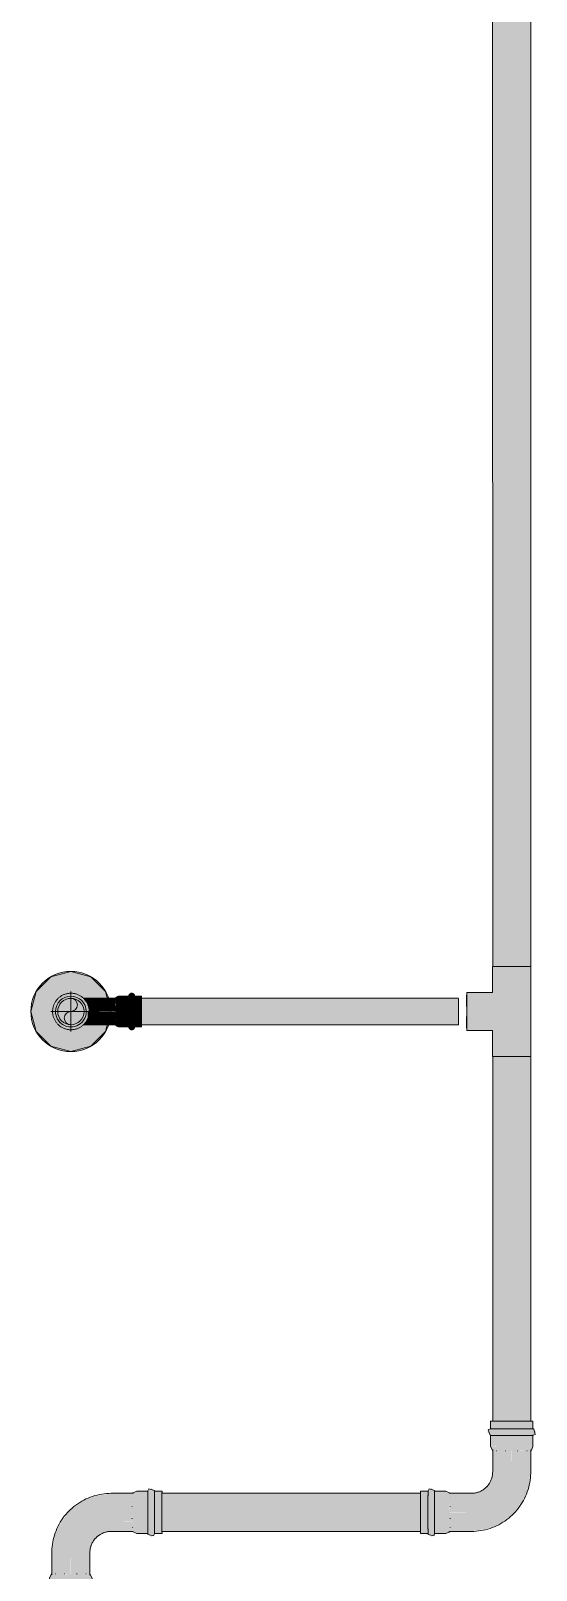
# Model space of a CAD drawing. Header units: inches. Extents: x -3385 to 41, y 7 to 1342.
# Drawn here: x -2078 to -2052.8, y 199.9 to 276.7 of the extents above; entities that cross this region are included whole.
import ezdxf

# ---------------------------------------------------------------- set-up
doc = ezdxf.new("R2010")
doc.units = ezdxf.units.IN
doc.header["$MEASUREMENT"] = 0
for name, color, linetype, lineweight in [('A-ANNO-NOTE', 131, 'Continuous', 9), ('P-PIPE', 3, 'Continuous', 9), ('P-PIPE-CNTR', 3, 'Continuous', 9)]:
    doc.layers.add(name, color=color, linetype=linetype, lineweight=lineweight)

# ---------------------------------------------------------------- blocks, each defined once
blk = doc.blocks.new('Victaulic-VicPress316-Elbow 90-45deg Style P568_P571 - Standard-1233716-LOWER PARKING')
at = {"layer": 'P-PIPE'}
for points in [[(-2076.005, 200.724), (-2076.005, 200.724), (-2075.852, 201.495), (-2075.415, 202.149), (-2074.761, 202.585), (-2073.99, 202.739), (-2073.988, 203.692), (-2074.257, 203.639), (-2074.712, 203.574), (-2075.157, 203.445), (-2075.459, 203.264), (-2076.003, 202.878), (-2076.092, 202.811), (-2076.373, 202.39), (-2076.556, 202.146), (-2076.726, 201.862), (-2076.834, 201.451), (-2076.938, 200.727), (-2076.17, 200.724)], [(-2072.91, 202.739), (-2072.927, 203.078), (-2072.904, 203.224), (-2072.911, 203.283), (-2072.911, 203.416), (-2072.933, 203.516), (-2072.898, 203.662), (-2072.932, 203.693), (-2073.987, 203.681), (-2073.989, 203.35), (-2073.99, 202.739), (-2072.915, 202.739)], [(-2072.712, 201.684), (-2072.717, 203.066), (-2072.715, 203.801), (-2072.882, 203.733), (-2072.928, 203.691), (-2072.897, 203.658), (-2072.933, 203.489), (-2072.909, 203.388), (-2072.927, 203.078), (-2072.934, 203.021), (-2072.921, 202.904), (-2072.915, 202.667), (-2072.921, 202.363), (-2072.905, 202.255), (-2072.933, 201.965), (-2072.905, 201.849), (-2072.907, 201.781), (-2072.882, 201.753), (-2072.834, 201.713)], [(-2072.712, 201.684), (-2072.156, 201.684), (-2072.16, 203.068), (-2072.157, 203.802), (-2072.712, 203.802), (-2072.717, 202.41), (-2072.713, 201.722)], [(-2071.991, 201.519), (-2071.827, 201.684), (-2071.831, 203.066), (-2071.829, 203.805), (-2071.865, 203.855), (-2071.967, 203.942), (-2071.991, 203.966), (-2072.156, 203.802), (-2072.16, 202.41), (-2072.156, 201.684), (-2072.121, 201.628), (-2072.014, 201.542), (-2071.992, 201.52)], [(-2076.005, 200.724), (-2075.051, 200.728), (-2074.909, 201.26), (-2074.515, 201.651), (-2073.987, 201.807), (-2073.99, 202.739), (-2074.761, 202.585), (-2075.417, 202.145), (-2075.852, 201.495), (-2076.005, 200.724)], [(-2071.909, 201.602), (-2071.862, 201.631), (-2071.828, 201.683), (-2071.904, 201.606)], [(-2076.48, 199.639), (-2076.381, 199.655), (-2076.284, 199.667), (-2076.154, 199.654), (-2076.005, 199.644), (-2076.005, 200.724), (-2076.95, 200.728), (-2076.943, 199.665), (-2076.89, 199.643), (-2076.727, 199.663), (-2076.671, 199.649), (-2076.485, 199.639)], [(-2075.086, 199.636), (-2075.083, 199.638), (-2075.051, 199.672), (-2075.052, 200.728), (-2075.394, 200.725), (-2076.005, 200.724), (-2075.993, 199.644), (-2075.666, 199.661), (-2075.52, 199.639), (-2075.413, 199.646), (-2075.328, 199.647), (-2075.228, 199.67), (-2075.086, 199.637)], [(-2076.333, 199.45), (-2074.942, 199.454), (-2075.019, 199.633), (-2075.053, 199.669), (-2075.086, 199.637), (-2075.258, 199.669), (-2075.356, 199.645), (-2075.666, 199.661), (-2075.723, 199.668), (-2075.84, 199.655), (-2076.077, 199.649), (-2076.381, 199.655), (-2076.489, 199.639), (-2076.779, 199.67), (-2076.895, 199.644), (-2076.95, 199.671), (-2076.952, 199.671), (-2076.969, 199.635), (-2076.991, 199.624), (-2077.032, 199.576), (-2077.06, 199.454), (-2076.597, 199.45)], [(-2076.308, 198.893), (-2074.942, 198.897), (-2074.942, 199.454), (-2076.333, 199.45), (-2077.06, 199.453), (-2077.06, 198.897), (-2076.333, 198.893)], [(-2075.788, 198.564), (-2074.942, 198.568), (-2074.889, 198.604), (-2074.802, 198.708), (-2074.778, 198.733), (-2074.942, 198.897), (-2076.334, 198.893), (-2077.064, 198.895), (-2077.116, 198.859), (-2077.202, 198.756), (-2077.225, 198.733), (-2077.06, 198.568), (-2076.005, 198.564)], [(-2074.86, 198.815), (-2074.887, 198.862), (-2074.941, 198.896), (-2074.865, 198.82)]]:
    blk.add_hatch(color=256, dxfattribs=at).paths.add_polyline_path(points, flags=0)
h = blk.add_hatch(color=256, dxfattribs=at)
h.paths.add_polyline_path([(-2071.456, 203.066), (-2071.451, 203.802), (-2071.827, 203.802), (-2071.829, 203.066)], flags=0)
h.paths.add_polyline_path([(-2071.451, 201.684), (-2071.456, 203.066), (-2071.831, 203.066), (-2071.827, 201.684)], flags=0)
h = blk.add_hatch(color=256, dxfattribs=at)
h.paths.add_polyline_path([(-2076.52, 202.203), (-2076.319, 202.471), (-2076.404, 202.362)], flags=0)
h.paths.add_polyline_path([(-2075.121, 203.467), (-2074.592, 203.591), (-2074.723, 203.572), (-2075.003, 203.498)], flags=0)
h.paths.add_polyline_path([(-2075.468, 203.257), (-2075.401, 203.299), (-2075.459, 203.264)], flags=0)
h = blk.add_hatch(color=256, dxfattribs=at)
h.paths.add_polyline_path([(-2072.932, 201.793), (-2072.924, 201.801), (-2072.904, 201.854), (-2072.926, 202.017), (-2072.913, 202.073), (-2072.904, 202.264), (-2073.99, 202.264), (-2073.986, 201.793)], flags=0)
h.paths.add_polyline_path([(-2073.99, 202.739), (-2073.99, 202.739), (-2073.99, 202.662)], flags=0)
h.paths.add_polyline_path([(-2073.99, 202.264), (-2072.904, 202.275), (-2072.921, 202.363), (-2072.933, 202.461), (-2072.92, 202.59), (-2072.91, 202.739), (-2073.99, 202.739), (-2073.99, 202.265)], flags=0)
h = blk.add_hatch(color=256, dxfattribs=at)
h.paths.add_polyline_path([(-2076.005, 198.189), (-2074.942, 198.193), (-2074.942, 198.568), (-2076.005, 198.564)], flags=0)
h.paths.add_polyline_path([(-2076.333, 198.564), (-2077.06, 198.567), (-2077.06, 198.193), (-2076.333, 198.189), (-2076.333, 198.481)], flags=0)
h.paths.add_polyline_path([(-2076.005, 198.189), (-2076.005, 198.564), (-2076.333, 198.564), (-2076.333, 198.189), (-2076.181, 198.189)], flags=0)
for p, q in [((-2072.868, 203.693), (-2073.986, 203.693)), ((-2072.906, 203.721), (-2072.93, 203.693)), ((-2072.712, 203.802), (-2072.906, 203.721)), ((-2072.156, 203.802), (-2072.712, 203.802)), ((-2071.451, 203.802), (-2071.827, 203.802)), ((-2073.986, 201.793), (-2072.883, 201.793)), ((-2072.712, 201.684), (-2072.93, 201.793)), ((-2072.712, 201.684), (-2072.156, 201.684)), ((-2071.827, 201.684), (-2071.451, 201.684)), ((-2076.951, 200.728), (-2076.951, 199.622)), ((-2075.051, 199.606), (-2075.051, 200.728)), ((-2077.06, 199.454), (-2076.981, 199.646)), ((-2077.06, 199.454), (-2077.06, 198.897)), ((-2076.981, 199.646), (-2076.951, 199.672)), ((-2074.942, 199.454), (-2075.051, 199.672)), ((-2074.942, 198.897), (-2074.942, 199.454)), ((-2077.06, 198.568), (-2077.06, 198.193)), ((-2074.942, 198.193), (-2074.942, 198.568))]:
    blk.add_line(p, q, dxfattribs=at)
at = {"layer": 'P-PIPE', "flags": 128}
for points in [[(-2073.986, 203.693), (-2074.105, 203.69), (-2074.223, 203.683), (-2074.341, 203.672), (-2074.459, 203.655), (-2074.575, 203.634), (-2074.691, 203.608), (-2074.806, 203.577), (-2074.919, 203.542), (-2075.031, 203.503), (-2075.141, 203.459), (-2075.249, 203.41), (-2075.355, 203.358), (-2075.459, 203.301), (-2075.561, 203.24), (-2075.66, 203.175), (-2075.757, 203.106), (-2075.851, 203.033), (-2075.941, 202.957), (-2076.029, 202.877), (-2076.093, 202.814)], [(-2072.108, 203.918), (-2072.155, 203.816), (-2072.156, 203.806), (-2072.156, 203.799), (-2072.157, 203.792), (-2072.157, 203.783), (-2072.157, 203.773), (-2072.157, 203.762), (-2072.157, 203.749), (-2072.157, 203.734), (-2072.158, 203.718), (-2072.158, 203.701), (-2072.158, 203.681), (-2072.158, 203.661), (-2072.158, 203.639), (-2072.158, 203.615), (-2072.159, 203.591), (-2072.159, 203.564), (-2072.159, 203.537), (-2072.159, 203.508), (-2072.159, 203.478), (-2072.159, 203.447), (-2072.159, 203.415), (-2072.159, 203.381), (-2072.159, 203.347), (-2072.16, 203.312), (-2072.16, 203.276), (-2072.16, 203.238), (-2072.16, 203.201), (-2072.16, 203.162), (-2072.16, 203.123), (-2072.16, 203.083), (-2072.16, 203.042), (-2072.16, 203.002), (-2072.16, 202.96), (-2072.16, 202.919), (-2072.16, 202.877), (-2072.16, 202.835), (-2072.16, 202.792), (-2072.16, 202.75), (-2072.16, 202.707), (-2072.16, 202.665), (-2072.16, 202.623), (-2072.16, 202.581), (-2072.16, 202.539), (-2072.16, 202.498), (-2072.16, 202.457), (-2072.16, 202.416), (-2072.16, 202.376), (-2072.16, 202.337), (-2072.16, 202.298), (-2072.16, 202.26), (-2072.16, 202.222), (-2072.16, 202.186), (-2072.16, 202.15), (-2072.159, 202.116), (-2072.159, 202.082), (-2072.159, 202.049), (-2072.159, 202.018), (-2072.159, 201.987), (-2072.159, 201.958), (-2072.159, 201.93), (-2072.159, 201.904), (-2072.158, 201.878), (-2072.158, 201.854), (-2072.158, 201.832), (-2072.158, 201.811), (-2072.158, 201.791), (-2072.158, 201.773), (-2072.158, 201.757), (-2072.157, 201.742), (-2072.157, 201.728), (-2072.157, 201.716), (-2072.157, 201.706), (-2072.157, 201.697), (-2072.156, 201.689), (-2072.156, 201.682), (-2072.156, 201.674), (-2072.152, 201.646), (-2071.874, 201.568)], [(-2071.826, 203.758), (-2071.826, 203.77), (-2071.826, 203.78), (-2071.826, 203.789), (-2071.826, 203.797), (-2071.827, 203.804), (-2071.827, 203.812), (-2071.831, 203.84), (-2072.108, 203.918)], [(-2076.093, 202.814), (-2076.175, 202.728), (-2076.253, 202.639), (-2076.328, 202.546), (-2076.399, 202.451), (-2076.466, 202.353), (-2076.529, 202.253), (-2076.588, 202.15), (-2076.643, 202.045), (-2076.693, 201.938), (-2076.739, 201.828), (-2076.781, 201.717), (-2076.819, 201.605), (-2076.851, 201.491), (-2076.88, 201.376), (-2076.903, 201.259), (-2076.922, 201.142), (-2076.936, 201.025), (-2076.946, 200.906), (-2076.951, 200.788), (-2076.951, 200.728)], [(-2075.051, 200.728), (-2075.05, 200.77), (-2075.048, 200.813), (-2075.044, 200.855), (-2075.038, 200.897), (-2075.03, 200.939), (-2075.021, 200.981), (-2075.01, 201.022), (-2074.997, 201.063), (-2074.983, 201.103), (-2074.967, 201.142), (-2074.95, 201.181), (-2074.931, 201.22), (-2074.911, 201.257), (-2074.889, 201.293), (-2074.865, 201.329), (-2074.841, 201.364), (-2074.814, 201.397), (-2074.787, 201.43), (-2074.758, 201.461), (-2074.743, 201.477)], [(-2074.743, 201.477), (-2074.713, 201.507), (-2074.681, 201.535), (-2074.648, 201.562), (-2074.614, 201.588), (-2074.579, 201.612), (-2074.543, 201.635), (-2074.507, 201.657), (-2074.469, 201.677), (-2074.431, 201.696), (-2074.392, 201.713), (-2074.352, 201.728), (-2074.312, 201.742), (-2074.271, 201.754), (-2074.229, 201.765), (-2074.188, 201.774), (-2074.146, 201.781), (-2074.104, 201.786), (-2074.061, 201.79), (-2074.019, 201.792), (-2073.986, 201.793)], [(-2071.874, 201.568), (-2071.827, 201.67), (-2071.827, 201.68), (-2071.826, 201.687), (-2071.826, 201.694), (-2071.826, 201.703), (-2071.826, 201.713), (-2071.826, 201.724)], [(-2077.026, 198.898), (-2077.036, 198.898), (-2077.046, 198.898), (-2077.054, 198.898), (-2077.061, 198.898), (-2077.068, 198.897), (-2077.086, 198.895), (-2077.177, 198.849)], [(-2077.177, 198.849), (-2077.079, 198.569), (-2077.066, 198.568), (-2077.059, 198.568), (-2077.052, 198.568), (-2077.043, 198.568), (-2077.034, 198.567), (-2077.023, 198.567), (-2077.01, 198.567), (-2076.996, 198.567), (-2076.98, 198.567), (-2076.963, 198.567), (-2076.944, 198.566), (-2076.924, 198.566), (-2076.902, 198.566), (-2076.879, 198.566), (-2076.854, 198.566), (-2076.828, 198.566), (-2076.801, 198.565), (-2076.773, 198.565), (-2076.743, 198.565), (-2076.712, 198.565), (-2076.68, 198.565), (-2076.647, 198.565), (-2076.613, 198.565), (-2076.578, 198.565), (-2076.542, 198.565), (-2076.505, 198.564), (-2076.467, 198.564), (-2076.428, 198.564), (-2076.389, 198.564), (-2076.35, 198.564), (-2076.309, 198.564), (-2076.269, 198.564), (-2076.227, 198.564), (-2076.186, 198.564), (-2076.144, 198.564), (-2076.102, 198.564), (-2076.059, 198.564), (-2076.017, 198.564), (-2075.975, 198.564), (-2075.932, 198.564), (-2075.89, 198.564), (-2075.848, 198.564), (-2075.806, 198.564), (-2075.765, 198.564), (-2075.724, 198.564), (-2075.683, 198.564), (-2075.643, 198.564), (-2075.603, 198.564), (-2075.564, 198.564), (-2075.526, 198.564), (-2075.488, 198.565), (-2075.452, 198.565), (-2075.416, 198.565), (-2075.381, 198.565), (-2075.347, 198.565), (-2075.314, 198.565), (-2075.283, 198.565), (-2075.252, 198.565), (-2075.223, 198.565), (-2075.194, 198.566), (-2075.168, 198.566), (-2075.142, 198.566), (-2075.118, 198.566), (-2075.095, 198.566), (-2075.074, 198.566), (-2075.054, 198.566), (-2075.035, 198.567), (-2075.018, 198.567), (-2075.003, 198.567), (-2074.989, 198.567), (-2074.977, 198.567), (-2074.966, 198.567), (-2074.957, 198.568), (-2074.949, 198.568), (-2074.942, 198.568), (-2074.934, 198.568), (-2074.916, 198.57), (-2074.825, 198.617)], [(-2074.825, 198.617), (-2074.924, 198.896), (-2074.936, 198.897), (-2074.944, 198.898), (-2074.951, 198.898), (-2074.959, 198.898), (-2074.969, 198.898), (-2074.98, 198.899)]]:
    blk.add_lwpolyline(points, dxfattribs=at)
at = {"layer": 'P-PIPE'}
for centre, major_axis, ratio, start_param, end_param in [((-2072.156, 202.743), (0, 1.059), 0.004125, 0.004167, 3.141593), ((-2071.827, 202.743), (0, 1.059), 0.004125, 0.004167, 3.141593), ((-2071.451, 202.743), (0, 1.059), 0.004125, 0.004167, 3.141593), ((-2071.451, 202.743), (0, 1.059), 0.004125, 5.942426, 6.0412), ((-2072.93, 202.743), (0, 0.95), 0.004125, 1.24007, 1.260804), ((-2072.93, 202.743), (0, 0.95), 0.004125, 0.632485, 0.659335), ((-2072.93, 202.743), (0, 0.95), 0.004125, 1.889122, 1.909856), ((-2072.93, 202.743), (0, 0.95), 0.004125, 2.490591, 2.517441), ((-2071.451, 202.743), (0, 1.059), 0.004125, 3.145759, 3.480094), ((-2076.001, 199.672), (0.95, 0), 0.004167, 3.765787, 3.792636), ((-2076.001, 199.672), (0.95, 0), 0.004167, 4.373372, 4.394105), ((-2076.001, 199.672), (0.95, 0), 0.004167, 5.022424, 5.043157), ((-2076.001, 199.672), (0.95, 0), 0.004167, 5.623893, 5.650742), ((-2076.001, 198.897), (1.059, 0), 0.004167, 3.141593, 6.279061), ((-2076.001, 198.568), (1.059, 0), 0.004167, 3.141593, 6.279061), ((-2076.001, 198.193), (1.059, 0), 0.004167, 3.141593, 6.279061)]:
    blk.add_ellipse(centre, major_axis=major_axis, ratio=ratio, start_param=start_param, end_param=end_param, dxfattribs=at)
blk = doc.blocks.new('Victaulic-VicPress316-Elbow 90-45deg Style P568_P571 - Standard-V26-LOWER PARKING')
at = {"layer": 'P-PIPE'}
for points in [[(-2054.004, 206.584), (-2052.94, 206.588), (-2052.888, 206.624), (-2052.801, 206.728), (-2052.776, 206.753), (-2052.94, 206.917), (-2054.331, 206.913), (-2055.062, 206.915), (-2055.114, 206.879), (-2055.2, 206.775), (-2055.223, 206.753), (-2055.058, 206.588), (-2054.331, 206.584)], [(-2053.83, 206.913), (-2052.94, 206.917), (-2052.94, 207.293), (-2054.331, 207.289), (-2055.058, 207.293), (-2055.058, 206.917), (-2054.004, 206.913)], [(-2052.858, 206.835), (-2052.885, 206.882), (-2052.939, 206.916), (-2052.863, 206.84)], [(-2054.285, 205.81), (-2054.168, 205.823), (-2053.931, 205.829), (-2053.628, 205.823), (-2053.519, 205.84), (-2053.227, 205.812), (-2053.108, 205.839), (-2053.039, 205.838), (-2053.033, 205.849), (-2053.009, 205.862), (-2052.969, 205.91), (-2052.94, 206.032), (-2054.331, 206.028), (-2055.058, 206.031), (-2055, 205.892), (-2054.941, 205.824), (-2054.916, 205.847), (-2054.75, 205.811), (-2054.65, 205.835), (-2054.342, 205.817), (-2054.297, 205.81)], [(-2054.003, 204.754), (-2054.003, 204.754), (-2054.015, 205.833), (-2054.342, 205.817), (-2054.487, 205.84), (-2054.595, 205.834), (-2054.678, 205.833), (-2054.777, 205.812), (-2054.919, 205.847), (-2054.949, 205.813), (-2054.936, 204.757), (-2054.08, 204.754)], [(-2054.003, 204.754), (-2053.049, 204.758), (-2053.061, 205.821), (-2053.114, 205.84), (-2053.28, 205.818), (-2053.335, 205.831), (-2053.628, 205.823), (-2053.725, 205.811), (-2053.855, 205.824), (-2054.003, 205.834), (-2054.003, 205.341)], [(-2056.015, 201.793), (-2055.768, 201.842), (-2055.291, 201.91), (-2054.848, 202.038), (-2054.544, 202.22), (-2054, 202.607), (-2053.898, 202.691), (-2053.625, 203.099), (-2053.449, 203.334), (-2053.268, 203.652), (-2053.168, 204.033), (-2053.065, 204.682), (-2053.049, 204.758), (-2053.392, 204.755), (-2054.003, 204.754), (-2054.157, 203.983), (-2054.594, 203.329), (-2055.247, 202.892), (-2056.019, 202.739), (-2056.015, 201.807)], [(-2056.019, 202.739), (-2055.247, 202.892), (-2054.591, 203.333), (-2054.157, 203.983), (-2054.003, 204.754), (-2054.951, 204.753), (-2055.092, 204.225), (-2055.49, 203.833), (-2056.015, 203.678), (-2056.018, 202.904)], [(-2058.175, 201.684), (-2058.174, 201.684), (-2058.178, 203.066), (-2058.175, 203.802), (-2058.549, 203.802), (-2058.553, 202.411), (-2058.549, 201.684)], [(-2058.009, 201.519), (-2057.845, 201.684), (-2057.849, 203.066), (-2057.846, 203.804), (-2057.883, 203.855), (-2057.985, 203.942), (-2058.009, 203.966), (-2058.174, 203.802), (-2058.178, 202.411), (-2058.174, 201.684), (-2058.139, 201.628), (-2058.032, 201.542), (-2058.01, 201.52)], [(-2057.291, 201.684), (-2057.288, 201.684), (-2057.293, 203.066), (-2057.29, 203.802), (-2057.845, 203.802), (-2057.849, 202.41), (-2057.845, 201.684)], [(-2057.288, 201.684), (-2057.152, 201.741), (-2057.081, 201.801), (-2057.106, 201.826), (-2057.073, 201.994), (-2057.097, 202.092), (-2057.081, 202.4), (-2057.074, 202.457), (-2057.087, 202.574), (-2057.093, 202.811), (-2057.087, 203.115), (-2057.103, 203.224), (-2057.073, 203.516), (-2057.098, 203.634), (-2057.072, 203.692), (-2057.072, 203.693), (-2057.108, 203.709), (-2057.118, 203.733), (-2057.167, 203.773), (-2057.288, 203.802), (-2057.293, 202.411), (-2057.289, 201.708)], [(-2057.07, 201.793), (-2056.015, 201.807), (-2056.019, 202.739), (-2057.098, 202.727), (-2057.081, 202.4), (-2057.104, 202.255), (-2057.096, 202.196), (-2057.096, 202.064), (-2057.073, 201.963), (-2057.105, 201.823), (-2057.071, 201.793)], [(-2057.927, 201.602), (-2057.88, 201.631), (-2057.846, 201.683), (-2057.922, 201.606)]]:
    blk.add_hatch(color=256, dxfattribs=at).paths.add_polyline_path(points, flags=0)
h = blk.add_hatch(color=256, dxfattribs=at)
h.paths.add_polyline_path([(-2053.145, 206.029), (-2052.94, 206.032), (-2052.94, 206.588), (-2053.145, 206.586), (-2053.145, 206.031)], flags=0)
h.paths.add_polyline_path([(-2054.323, 206.028), (-2053.145, 206.029), (-2053.145, 206.586), (-2055.058, 206.586), (-2055.058, 206.032), (-2054.331, 206.028)], flags=0)
h = blk.add_hatch(color=256, dxfattribs=at)
h.paths.add_polyline_path([(-2057.098, 202.739), (-2056.019, 202.739), (-2056.016, 203.693), (-2057.079, 203.681), (-2057.099, 203.629), (-2057.08, 203.463), (-2057.094, 203.407), (-2057.087, 203.115), (-2057.075, 203.017), (-2057.088, 202.887), (-2057.098, 202.751)], flags=0)
h.paths.add_polyline_path([(-2056.018, 203.064), (-2056.018, 203.064), (-2056.396, 203.113)], flags=0)
h = blk.add_hatch(color=256, dxfattribs=at)
h.paths.add_polyline_path([(-2053.275, 203.623), (-2053.151, 204.144), (-2053.168, 204.033), (-2053.244, 203.742)], flags=0)
h.paths.add_polyline_path([(-2053.748, 202.915), (-2053.449, 203.333), (-2053.483, 203.28), (-2053.686, 203.008)], flags=0)
for p, q in [((-2055.058, 207.293), (-2055.058, 206.917)), ((-2052.94, 206.917), (-2052.94, 207.293)), ((-2055.058, 206.588), (-2055.058, 206.032)), ((-2055.058, 206.032), (-2054.949, 205.814)), ((-2052.94, 206.032), (-2053.019, 205.84)), ((-2052.94, 206.032), (-2052.94, 206.588)), ((-2054.949, 205.876), (-2054.949, 204.758)), ((-2053.049, 204.758), (-2053.049, 205.86)), ((-2053.019, 205.84), (-2053.049, 205.814)), ((-2058.174, 203.802), (-2058.549, 203.802)), ((-2057.288, 203.802), (-2057.845, 203.802)), ((-2057.288, 203.802), (-2057.07, 203.693)), ((-2056.015, 203.693), (-2057.119, 203.693)), ((-2058.549, 201.684), (-2058.174, 201.684)), ((-2057.845, 201.684), (-2057.288, 201.684)), ((-2057.288, 201.684), (-2057.095, 201.765)), ((-2057.135, 201.793), (-2056.015, 201.793)), ((-2057.095, 201.765), (-2057.07, 201.793))]:
    blk.add_line(p, q, dxfattribs=at)
at = {"layer": 'P-PIPE', "flags": 128}
for points in [[(-2055.175, 206.869), (-2055.073, 206.917), (-2055.063, 206.917), (-2055.056, 206.918), (-2055.048, 206.918), (-2055.04, 206.918), (-2055.03, 206.918), (-2055.018, 206.919)], [(-2055.175, 206.869), (-2055.077, 206.589), (-2055.064, 206.588), (-2055.057, 206.588), (-2055.05, 206.588), (-2055.042, 206.587), (-2055.032, 206.587), (-2055.021, 206.587), (-2055.008, 206.587), (-2054.994, 206.587), (-2054.978, 206.587), (-2054.961, 206.586), (-2054.942, 206.586), (-2054.922, 206.586), (-2054.9, 206.586), (-2054.877, 206.586), (-2054.852, 206.586), (-2054.826, 206.586), (-2054.799, 206.585), (-2054.771, 206.585), (-2054.741, 206.585), (-2054.71, 206.585), (-2054.678, 206.585), (-2054.645, 206.585), (-2054.611, 206.585), (-2054.576, 206.585), (-2054.54, 206.585), (-2054.503, 206.584), (-2054.465, 206.584), (-2054.427, 206.584), (-2054.388, 206.584), (-2054.348, 206.584), (-2054.307, 206.584), (-2054.267, 206.584), (-2054.225, 206.584), (-2054.184, 206.584), (-2054.142, 206.584), (-2054.1, 206.584), (-2054.058, 206.584), (-2054.015, 206.584), (-2053.973, 206.584), (-2053.931, 206.584), (-2053.888, 206.584), (-2053.846, 206.584), (-2053.804, 206.584), (-2053.763, 206.584), (-2053.722, 206.584), (-2053.681, 206.584), (-2053.641, 206.584), (-2053.601, 206.584), (-2053.562, 206.584), (-2053.524, 206.584), (-2053.487, 206.584), (-2053.45, 206.585), (-2053.414, 206.585), (-2053.379, 206.585), (-2053.345, 206.585), (-2053.313, 206.585), (-2053.281, 206.585), (-2053.25, 206.585), (-2053.221, 206.585), (-2053.193, 206.585), (-2053.166, 206.586), (-2053.14, 206.586), (-2053.116, 206.586), (-2053.093, 206.586), (-2053.072, 206.586), (-2053.052, 206.586), (-2053.033, 206.587), (-2053.017, 206.587), (-2053.001, 206.587), (-2052.987, 206.587), (-2052.975, 206.587), (-2052.964, 206.587), (-2052.955, 206.588), (-2052.947, 206.588), (-2052.94, 206.588), (-2052.932, 206.588), (-2052.914, 206.59), (-2052.824, 206.637)], [(-2052.985, 206.919), (-2052.973, 206.918), (-2052.962, 206.918), (-2052.953, 206.918), (-2052.945, 206.918), (-2052.938, 206.918), (-2052.93, 206.917), (-2052.902, 206.913), (-2052.824, 206.637)], [(-2054.949, 204.758), (-2054.95, 204.715), (-2054.953, 204.673), (-2054.957, 204.631), (-2054.963, 204.588), (-2054.971, 204.546), (-2054.98, 204.505), (-2054.991, 204.464), (-2055.003, 204.423), (-2055.018, 204.383), (-2055.034, 204.343), (-2055.051, 204.304), (-2055.07, 204.266), (-2055.09, 204.229), (-2055.112, 204.192), (-2055.135, 204.157), (-2055.16, 204.122), (-2055.186, 204.088), (-2055.214, 204.056), (-2055.243, 204.024), (-2055.258, 204.009)], [(-2053.907, 202.672), (-2053.826, 202.758), (-2053.747, 202.847), (-2053.673, 202.939), (-2053.602, 203.034), (-2053.535, 203.132), (-2053.472, 203.233), (-2053.413, 203.336), (-2053.358, 203.441), (-2053.308, 203.548), (-2053.261, 203.657), (-2053.219, 203.768), (-2053.182, 203.881), (-2053.149, 203.995), (-2053.121, 204.11), (-2053.097, 204.226), (-2053.079, 204.343), (-2053.064, 204.461), (-2053.055, 204.579), (-2053.05, 204.698), (-2053.049, 204.758)], [(-2058.126, 203.918), (-2058.173, 203.816), (-2058.174, 203.806), (-2058.174, 203.799), (-2058.175, 203.792), (-2058.175, 203.783), (-2058.175, 203.773), (-2058.175, 203.762), (-2058.175, 203.749), (-2058.175, 203.734), (-2058.176, 203.718), (-2058.176, 203.701), (-2058.176, 203.681), (-2058.176, 203.661), (-2058.176, 203.639), (-2058.176, 203.615), (-2058.176, 203.591), (-2058.177, 203.564), (-2058.177, 203.537), (-2058.177, 203.508), (-2058.177, 203.478), (-2058.177, 203.447), (-2058.177, 203.415), (-2058.177, 203.381), (-2058.177, 203.347), (-2058.178, 203.312), (-2058.178, 203.276), (-2058.178, 203.238), (-2058.178, 203.201), (-2058.178, 203.162), (-2058.178, 203.123), (-2058.178, 203.083), (-2058.178, 203.042), (-2058.178, 203.002), (-2058.178, 202.96), (-2058.178, 202.919), (-2058.178, 202.877), (-2058.178, 202.835), (-2058.178, 202.792), (-2058.178, 202.75), (-2058.178, 202.707), (-2058.178, 202.665), (-2058.178, 202.623), (-2058.178, 202.581), (-2058.178, 202.539), (-2058.178, 202.498), (-2058.178, 202.457), (-2058.178, 202.416), (-2058.178, 202.376), (-2058.178, 202.337), (-2058.178, 202.298), (-2058.178, 202.26), (-2058.178, 202.222), (-2058.178, 202.186), (-2058.177, 202.15), (-2058.177, 202.116), (-2058.177, 202.082), (-2058.177, 202.049), (-2058.177, 202.018), (-2058.177, 201.987), (-2058.177, 201.958), (-2058.177, 201.93), (-2058.177, 201.904), (-2058.176, 201.878), (-2058.176, 201.854), (-2058.176, 201.832), (-2058.176, 201.811), (-2058.176, 201.791), (-2058.176, 201.773), (-2058.175, 201.757), (-2058.175, 201.742), (-2058.175, 201.728), (-2058.175, 201.716), (-2058.175, 201.706), (-2058.175, 201.697), (-2058.174, 201.689), (-2058.174, 201.682), (-2058.174, 201.674), (-2058.17, 201.646), (-2057.892, 201.568)], [(-2057.844, 203.758), (-2057.844, 203.77), (-2057.844, 203.78), (-2057.844, 203.789), (-2057.844, 203.797), (-2057.845, 203.804), (-2057.845, 203.812), (-2057.849, 203.84), (-2058.126, 203.918)], [(-2055.258, 204.009), (-2055.288, 203.979), (-2055.32, 203.951), (-2055.353, 203.923), (-2055.387, 203.898), (-2055.422, 203.873), (-2055.457, 203.85), (-2055.494, 203.829), (-2055.532, 203.809), (-2055.57, 203.79), (-2055.609, 203.773), (-2055.649, 203.758), (-2055.689, 203.744), (-2055.73, 203.732), (-2055.771, 203.721), (-2055.813, 203.712), (-2055.855, 203.705), (-2055.897, 203.699), (-2055.94, 203.695), (-2055.982, 203.693), (-2056.015, 203.693)], [(-2056.015, 201.793), (-2055.896, 201.795), (-2055.778, 201.802), (-2055.66, 201.814), (-2055.542, 201.831), (-2055.426, 201.852), (-2055.31, 201.878), (-2055.195, 201.908), (-2055.082, 201.943), (-2054.97, 201.983), (-2054.86, 202.027), (-2054.752, 202.075), (-2054.645, 202.128), (-2054.541, 202.185), (-2054.44, 202.246), (-2054.34, 202.311), (-2054.244, 202.38), (-2054.15, 202.452), (-2054.059, 202.529), (-2053.972, 202.609), (-2053.907, 202.672)], [(-2057.892, 201.568), (-2057.845, 201.67), (-2057.845, 201.68), (-2057.844, 201.687), (-2057.844, 201.694), (-2057.844, 201.703), (-2057.844, 201.713), (-2057.844, 201.724)]]:
    blk.add_lwpolyline(points, dxfattribs=at)
at = {"layer": 'P-PIPE'}
for centre, major_axis, ratio, start_param, end_param in [((-2053.999, 207.293), (1.059, 0), 0.004167, 3.141593, 6.279061), ((-2053.999, 206.917), (1.059, 0), 0.004167, 3.141593, 6.279061), ((-2053.999, 207.293), (1.059, 0), 0.004167, 2.80309, 2.89978), ((-2053.999, 207.293), (1.059, 0), 0.004167, 0, 0.340737), ((-2053.999, 206.588), (1.059, 0), 0.004167, 3.141593, 6.279061), ((-2053.999, 205.814), (0.95, 0), 0.004167, 3.765787, 3.792636), ((-2053.999, 205.814), (0.95, 0), 0.004167, 4.373372, 4.394105), ((-2053.999, 205.814), (0.95, 0), 0.004167, 5.022424, 5.043157), ((-2053.999, 205.814), (0.95, 0), 0.004167, 5.623893, 5.650742), ((-2058.549, 202.743), (0, 1.059), 0.004125, 0.004167, 3.141593), ((-2058.174, 202.743), (0, 1.059), 0.004125, 0.004167, 3.141593), ((-2057.845, 202.743), (0, 1.059), 0.004125, 0.004167, 3.141593), ((-2057.07, 202.743), (0, 0.95), 0.004125, 1.24007, 1.260804), ((-2057.07, 202.743), (0, 0.95), 0.004125, 0.632485, 0.659335), ((-2057.07, 202.743), (0, 0.95), 0.004125, 1.889122, 1.909856), ((-2057.07, 202.743), (0, 0.95), 0.004125, 2.490591, 2.517441)]:
    blk.add_ellipse(centre, major_axis=major_axis, ratio=ratio, start_param=start_param, end_param=end_param, dxfattribs=at)
blk = doc.blocks.new('Victaulic-VicPress316-Elbow 90-45deg Style P568_P571 - Standard-1233877-LOWER PARKING')
at = {"layer": 'P-PIPE'}
for points in [[(-2076.912, 227.743), (-2076.766, 227.743), (-2076.542, 228.285), (-2076, 228.51), (-2075.458, 228.285), (-2075.233, 227.743), (-2075.088, 227.743), (-2075.103, 227.91), (-2075.161, 228.092), (-2075.33, 228.362), (-2075.535, 228.523), (-2075.667, 228.592), (-2075.841, 228.637), (-2076.022, 228.655), (-2076.179, 228.603), (-2076.333, 228.592), (-2076.542, 228.473), (-2076.67, 228.362), (-2076.851, 228.072), (-2076.897, 227.91)], [(-2076.766, 227.743), (-2076.657, 227.744), (-2076.635, 227.913), (-2076.569, 228.072), (-2076.46, 228.211), (-2076.329, 228.312), (-2076.17, 228.378), (-2075.998, 228.4), (-2075.83, 228.378), (-2075.671, 228.312), (-2075.535, 228.207), (-2075.431, 228.072), (-2075.365, 227.913), (-2075.342, 227.743), (-2075.233, 227.743), (-2075.458, 228.285), (-2076, 228.51), (-2076.542, 228.285), (-2076.725, 227.844)], [(-2074.619, 227.743), (-2074.607, 227.743), (-2074.607, 228.401), (-2075.364, 228.391), (-2075.301, 228.319), (-2075.149, 228.072), (-2075.101, 227.889), (-2075.088, 227.743), (-2074.737, 227.743)], [(-2074.607, 227.743), (-2073.776, 227.756), (-2073.75, 227.918), (-2073.76, 228.099), (-2073.755, 228.173), (-2073.777, 228.213), (-2073.747, 228.317), (-2073.761, 228.389), (-2073.78, 228.401), (-2074.607, 228.389), (-2074.607, 227.829)], [(-2073.779, 227.743), (-2073.561, 227.743), (-2073.561, 228.51), (-2073.64, 228.496), (-2073.776, 228.4), (-2073.747, 228.361), (-2073.759, 228.267), (-2073.775, 228.204), (-2073.756, 228.166), (-2073.755, 227.968), (-2073.759, 227.858), (-2073.778, 227.746)], [(-2073.561, 227.743), (-2073.109, 227.743), (-2073.109, 228.51), (-2073.561, 228.496), (-2073.561, 227.866)], [(-2073.109, 227.743), (-2072.818, 227.743), (-2072.818, 228.51), (-2072.872, 228.608), (-2072.964, 228.655), (-2073.063, 228.592), (-2073.109, 228.51), (-2073.109, 227.879)], [(-2072.818, 227.743), (-2072.48, 227.743), (-2072.48, 228.51), (-2072.818, 228.496), (-2072.818, 227.878)], [(-2075.978, 226.832), (-2075.821, 226.884), (-2075.667, 226.894), (-2075.458, 227.014), (-2075.33, 227.125), (-2075.149, 227.415), (-2075.161, 227.743), (-2075.234, 227.743), (-2075.458, 227.201), (-2076, 226.977), (-2076.542, 227.201), (-2076.766, 227.743), (-2076.839, 227.743), (-2076.851, 227.415), (-2076.67, 227.125), (-2076.465, 226.964), (-2076.333, 226.894), (-2076.159, 226.85)], [(-2076, 226.977), (-2075.458, 227.201), (-2075.233, 227.743), (-2075.343, 227.743), (-2075.365, 227.573), (-2075.431, 227.414), (-2075.535, 227.278), (-2075.671, 227.173), (-2075.83, 227.108), (-2076, 227.085), (-2076.17, 227.108), (-2076.329, 227.173), (-2076.465, 227.278), (-2076.569, 227.414), (-2076.635, 227.573), (-2076.657, 227.743), (-2076.766, 227.743), (-2076.542, 227.201), (-2076.159, 227.043)], [(-2075.034, 227.086), (-2074.607, 227.096), (-2074.619, 227.743), (-2075.161, 227.743), (-2075.162, 227.392), (-2075.331, 227.124), (-2075.375, 227.086), (-2075.078, 227.086)], [(-2074.607, 227.086), (-2073.76, 227.098), (-2073.744, 227.11), (-2073.762, 227.23), (-2073.775, 227.283), (-2073.755, 227.313), (-2073.756, 227.509), (-2073.751, 227.585), (-2073.779, 227.743), (-2074.607, 227.743), (-2074.607, 227.096)], [(-2073.561, 226.977), (-2073.561, 227.743), (-2073.776, 227.73), (-2073.75, 227.569), (-2073.76, 227.388), (-2073.755, 227.313), (-2073.777, 227.274), (-2073.747, 227.151), (-2073.755, 227.101), (-2073.778, 227.085), (-2073.7, 227.024), (-2073.623, 226.989)], [(-2073.561, 226.977), (-2073.109, 226.99), (-2073.109, 227.743), (-2073.561, 227.743), (-2073.561, 226.989)], [(-2072.964, 226.832), (-2072.863, 226.894), (-2072.818, 226.977), (-2072.818, 227.743), (-2073.109, 227.743), (-2073.109, 226.977), (-2073.058, 226.884), (-2072.999, 226.85)], [(-2072.818, 226.977), (-2072.48, 226.977), (-2072.48, 227.743), (-2072.818, 227.743), (-2072.818, 227.016)]]:
    blk.add_hatch(color=256, dxfattribs=at).paths.add_polyline_path(points, flags=0)
for p, q in [((-2075.996, 228.401), (-2075.99, 228.401)), ((-2073.716, 228.401), (-2074.607, 228.401)), ((-2073.109, 228.51), (-2073.561, 228.51)), ((-2072.48, 228.51), (-2072.818, 228.51)), ((-2074.607, 227.086), (-2073.713, 227.086)), ((-2073.561, 226.977), (-2073.109, 226.977)), ((-2072.818, 226.977), (-2072.48, 226.977))]:
    blk.add_line(p, q, dxfattribs=at)
at = {"layer": 'P-PIPE', "flags": 128}
for points in [[(-2075.088, 227.743), (-2075.089, 227.78), (-2075.091, 227.816), (-2075.095, 227.853), (-2075.1, 227.889), (-2075.106, 227.925), (-2075.114, 227.96), (-2075.124, 227.995), (-2075.134, 228.03), (-2075.146, 228.065), (-2075.16, 228.099), (-2075.175, 228.132), (-2075.191, 228.165), (-2075.209, 228.197), (-2075.227, 228.228), (-2075.247, 228.258), (-2075.268, 228.288), (-2075.291, 228.317), (-2075.314, 228.345), (-2075.339, 228.372), (-2075.365, 228.398), (-2075.391, 228.422), (-2075.419, 228.446), (-2075.447, 228.469), (-2075.477, 228.49), (-2075.507, 228.511), (-2075.538, 228.53), (-2075.57, 228.548), (-2075.603, 228.564), (-2075.636, 228.58), (-2075.67, 228.593), (-2075.704, 228.606), (-2075.739, 228.617), (-2075.774, 228.627), (-2075.809, 228.635), (-2075.845, 228.642), (-2075.881, 228.648), (-2075.917, 228.652), (-2075.954, 228.654), (-2075.99, 228.655), (-2076.027, 228.655), (-2076.063, 228.653), (-2076.099, 228.65), (-2076.136, 228.645), (-2076.172, 228.639), (-2076.207, 228.632), (-2076.243, 228.623), (-2076.278, 228.612), (-2076.312, 228.6), (-2076.346, 228.587), (-2076.38, 228.573), (-2076.412, 228.557), (-2076.445, 228.54), (-2076.476, 228.521), (-2076.507, 228.502), (-2076.537, 228.481), (-2076.566, 228.459), (-2076.594, 228.435), (-2076.621, 228.411), (-2076.647, 228.386), (-2076.672, 228.359), (-2076.697, 228.332), (-2076.72, 228.304), (-2076.741, 228.274), (-2076.762, 228.244), (-2076.781, 228.214), (-2076.8, 228.182), (-2076.817, 228.15), (-2076.832, 228.117), (-2076.846, 228.083), (-2076.859, 228.049), (-2076.871, 228.014), (-2076.881, 227.979), (-2076.89, 227.944), (-2076.897, 227.908), (-2076.903, 227.872), (-2076.907, 227.836), (-2076.91, 227.8), (-2076.912, 227.763), (-2076.912, 227.743)], [(-2075.375, 228.401), (-2075.36, 228.401), (-2075.312, 228.401), (-2075.264, 228.401), (-2075.214, 228.401), (-2075.163, 228.401), (-2075.112, 228.401), (-2075.059, 228.401), (-2075.006, 228.401), (-2074.953, 228.401), (-2074.898, 228.401), (-2074.844, 228.401), (-2074.789, 228.401), (-2074.733, 228.401), (-2074.678, 228.401), (-2074.622, 228.401), (-2074.607, 228.401)], [(-2073.779, 228.401), (-2073.772, 228.409), (-2073.765, 228.418), (-2073.758, 228.426), (-2073.75, 228.434), (-2073.742, 228.441), (-2073.734, 228.448), (-2073.725, 228.455), (-2073.716, 228.461), (-2073.707, 228.467), (-2073.698, 228.473), (-2073.689, 228.478), (-2073.679, 228.483), (-2073.669, 228.488), (-2073.659, 228.492), (-2073.649, 228.495), (-2073.638, 228.499), (-2073.628, 228.502), (-2073.617, 228.504), (-2073.606, 228.506), (-2073.596, 228.508), (-2073.585, 228.509), (-2073.574, 228.51), (-2073.563, 228.51), (-2073.561, 228.51)], [(-2073.109, 228.51), (-2073.109, 228.516), (-2073.109, 228.521), (-2073.108, 228.527), (-2073.108, 228.533), (-2073.107, 228.539), (-2073.105, 228.544), (-2073.104, 228.55), (-2073.102, 228.556), (-2073.1, 228.561), (-2073.098, 228.567), (-2073.096, 228.572), (-2073.093, 228.577), (-2073.09, 228.582), (-2073.087, 228.587), (-2073.084, 228.592), (-2073.081, 228.597), (-2073.077, 228.601), (-2073.073, 228.606), (-2073.069, 228.61), (-2073.065, 228.614), (-2073.061, 228.618), (-2073.057, 228.622), (-2073.052, 228.626), (-2073.047, 228.629), (-2073.043, 228.632), (-2073.038, 228.635), (-2073.033, 228.638), (-2073.027, 228.641), (-2073.022, 228.643), (-2073.017, 228.645), (-2073.011, 228.647), (-2073.006, 228.649), (-2073, 228.651), (-2072.994, 228.652), (-2072.989, 228.653), (-2072.983, 228.654), (-2072.977, 228.655), (-2072.971, 228.655), (-2072.966, 228.655), (-2072.96, 228.655), (-2072.954, 228.655), (-2072.948, 228.655), (-2072.942, 228.654), (-2072.937, 228.653), (-2072.931, 228.652), (-2072.925, 228.65), (-2072.92, 228.648), (-2072.914, 228.647), (-2072.909, 228.644), (-2072.903, 228.642), (-2072.898, 228.64), (-2072.893, 228.637), (-2072.888, 228.634), (-2072.883, 228.631), (-2072.878, 228.628), (-2072.874, 228.624), (-2072.869, 228.62), (-2072.865, 228.616), (-2072.861, 228.612), (-2072.857, 228.608), (-2072.853, 228.604), (-2072.849, 228.599), (-2072.846, 228.595), (-2072.842, 228.59), (-2072.839, 228.585), (-2072.836, 228.58), (-2072.834, 228.575), (-2072.831, 228.569), (-2072.829, 228.564), (-2072.827, 228.559), (-2072.825, 228.553), (-2072.823, 228.547), (-2072.822, 228.542), (-2072.821, 228.536), (-2072.82, 228.53), (-2072.819, 228.525), (-2072.819, 228.519), (-2072.819, 228.513), (-2072.818, 228.51)], [(-2073.109, 228.468), (-2073.109, 228.478), (-2073.109, 228.486), (-2073.109, 228.493), (-2073.109, 228.499), (-2073.109, 228.503), (-2073.109, 228.507), (-2073.109, 228.509), (-2073.109, 228.51), (-2073.109, 228.51)], [(-2073.109, 228.51), (-2073.109, 228.509), (-2073.109, 228.507), (-2073.109, 228.504), (-2073.109, 228.5), (-2073.109, 228.495), (-2073.109, 228.488), (-2073.109, 228.48), (-2073.109, 228.471), (-2073.109, 228.461), (-2073.109, 228.449), (-2073.109, 228.437), (-2073.109, 228.423), (-2073.109, 228.409), (-2073.109, 228.393), (-2073.109, 228.376), (-2073.109, 228.358), (-2073.109, 228.339), (-2073.109, 228.32), (-2073.109, 228.299), (-2073.109, 228.277), (-2073.109, 228.255), (-2073.109, 228.232), (-2073.109, 228.208), (-2073.109, 228.183), (-2073.109, 228.158), (-2073.109, 228.131), (-2073.109, 228.105), (-2073.109, 228.077), (-2073.109, 228.049), (-2073.109, 228.021), (-2073.109, 227.992), (-2073.109, 227.963), (-2073.109, 227.934), (-2073.109, 227.904), (-2073.109, 227.874), (-2073.109, 227.843), (-2073.109, 227.813), (-2073.109, 227.782), (-2073.109, 227.752), (-2073.109, 227.743)], [(-2072.818, 227.743), (-2072.818, 227.774), (-2072.818, 227.805), (-2072.818, 227.835), (-2072.818, 227.865), (-2072.818, 227.896), (-2072.818, 227.926), (-2072.818, 227.955), (-2072.818, 227.984), (-2072.818, 228.013), (-2072.818, 228.042), (-2072.818, 228.07), (-2072.818, 228.097), (-2072.818, 228.124), (-2072.818, 228.151), (-2072.818, 228.176), (-2072.818, 228.201), (-2072.818, 228.225), (-2072.818, 228.249), (-2072.818, 228.271), (-2072.818, 228.293), (-2072.818, 228.314), (-2072.818, 228.334), (-2072.818, 228.353), (-2072.818, 228.371), (-2072.818, 228.388), (-2072.818, 228.404), (-2072.818, 228.419), (-2072.818, 228.433), (-2072.818, 228.446), (-2072.818, 228.458), (-2072.818, 228.468), (-2072.818, 228.478), (-2072.818, 228.486), (-2072.818, 228.493), (-2072.818, 228.499), (-2072.818, 228.503), (-2072.818, 228.507), (-2072.818, 228.509), (-2072.818, 228.51), (-2072.818, 228.51)], [(-2072.818, 228.51), (-2072.818, 228.509), (-2072.818, 228.507), (-2072.818, 228.504), (-2072.818, 228.5), (-2072.818, 228.495), (-2072.818, 228.488), (-2072.818, 228.48), (-2072.818, 228.471)], [(-2076.912, 227.743), (-2076.911, 227.707), (-2076.909, 227.671), (-2076.905, 227.634), (-2076.9, 227.598), (-2076.894, 227.562), (-2076.886, 227.527), (-2076.876, 227.491), (-2076.866, 227.456), (-2076.854, 227.422), (-2076.84, 227.388), (-2076.825, 227.355), (-2076.809, 227.322), (-2076.791, 227.29), (-2076.773, 227.259), (-2076.753, 227.228), (-2076.731, 227.199), (-2076.709, 227.17), (-2076.686, 227.142), (-2076.661, 227.115), (-2076.635, 227.089), (-2076.609, 227.064), (-2076.581, 227.04), (-2076.552, 227.018), (-2076.523, 226.996), (-2076.493, 226.976), (-2076.462, 226.957), (-2076.43, 226.939), (-2076.397, 226.922), (-2076.364, 226.907), (-2076.33, 226.893), (-2076.296, 226.881), (-2076.261, 226.87), (-2076.226, 226.86), (-2076.191, 226.852), (-2076.155, 226.845), (-2076.119, 226.839), (-2076.083, 226.835), (-2076.046, 226.833), (-2076.01, 226.831), (-2075.973, 226.832), (-2075.937, 226.834), (-2075.901, 226.837), (-2075.864, 226.842), (-2075.828, 226.848), (-2075.793, 226.855), (-2075.757, 226.864), (-2075.722, 226.875), (-2075.688, 226.886), (-2075.654, 226.9), (-2075.62, 226.914), (-2075.588, 226.93), (-2075.555, 226.947), (-2075.524, 226.966), (-2075.493, 226.985), (-2075.463, 227.006), (-2075.434, 227.028), (-2075.406, 227.051), (-2075.379, 227.076), (-2075.353, 227.101), (-2075.327, 227.127), (-2075.303, 227.155), (-2075.28, 227.183), (-2075.259, 227.212), (-2075.238, 227.242), (-2075.219, 227.273), (-2075.2, 227.305), (-2075.183, 227.337), (-2075.168, 227.37), (-2075.154, 227.404), (-2075.141, 227.438), (-2075.129, 227.472), (-2075.119, 227.508), (-2075.11, 227.543), (-2075.103, 227.579), (-2075.097, 227.615), (-2075.093, 227.651), (-2075.09, 227.687), (-2075.088, 227.724), (-2075.088, 227.743)], [(-2073.109, 227.743), (-2073.109, 227.713), (-2073.109, 227.682), (-2073.109, 227.652), (-2073.109, 227.621), (-2073.109, 227.591), (-2073.109, 227.561), (-2073.109, 227.532), (-2073.109, 227.502), (-2073.109, 227.473), (-2073.109, 227.445), (-2073.109, 227.417), (-2073.109, 227.389), (-2073.109, 227.363), (-2073.109, 227.336), (-2073.109, 227.311), (-2073.109, 227.286), (-2073.109, 227.261), (-2073.109, 227.238), (-2073.109, 227.215), (-2073.109, 227.194), (-2073.109, 227.173), (-2073.109, 227.153), (-2073.109, 227.134), (-2073.109, 227.115), (-2073.109, 227.098), (-2073.109, 227.082), (-2073.109, 227.067), (-2073.109, 227.053), (-2073.109, 227.041), (-2073.109, 227.029), (-2073.109, 227.018), (-2073.109, 227.009), (-2073.109, 227.001), (-2073.109, 226.994), (-2073.109, 226.988), (-2073.109, 226.983), (-2073.109, 226.98), (-2073.109, 226.978), (-2073.109, 226.977), (-2073.109, 226.977)], [(-2072.818, 226.977), (-2072.818, 226.977), (-2072.818, 226.979), (-2072.818, 226.982), (-2072.818, 226.987), (-2072.818, 226.992), (-2072.818, 226.999), (-2072.818, 227.007), (-2072.818, 227.016), (-2072.818, 227.026), (-2072.818, 227.037), (-2072.818, 227.05), (-2072.818, 227.063), (-2072.818, 227.078), (-2072.818, 227.094), (-2072.818, 227.111), (-2072.818, 227.129), (-2072.818, 227.147), (-2072.818, 227.167), (-2072.818, 227.188), (-2072.818, 227.209), (-2072.818, 227.232), (-2072.818, 227.255), (-2072.818, 227.279), (-2072.818, 227.304), (-2072.818, 227.329), (-2072.818, 227.355), (-2072.818, 227.382), (-2072.818, 227.409), (-2072.818, 227.437), (-2072.818, 227.466), (-2072.818, 227.494), (-2072.818, 227.524), (-2072.818, 227.553), (-2072.818, 227.583), (-2072.818, 227.613), (-2072.818, 227.643), (-2072.818, 227.674), (-2072.818, 227.704), (-2072.818, 227.735), (-2072.818, 227.743)], [(-2075.998, 227.086), (-2076, 227.086), (-2076, 227.086)], [(-2074.607, 227.086), (-2074.663, 227.086), (-2074.718, 227.086), (-2074.774, 227.086), (-2074.829, 227.086), (-2074.884, 227.086), (-2074.938, 227.086), (-2074.992, 227.086), (-2075.045, 227.086), (-2075.098, 227.086), (-2075.149, 227.086), (-2075.2, 227.086), (-2075.25, 227.086), (-2075.299, 227.086), (-2075.347, 227.086), (-2075.375, 227.086)], [(-2073.561, 226.977), (-2073.572, 226.977), (-2073.583, 226.978), (-2073.594, 226.979), (-2073.604, 226.98), (-2073.615, 226.982), (-2073.626, 226.985), (-2073.636, 226.987), (-2073.647, 226.991), (-2073.657, 226.994), (-2073.667, 226.998), (-2073.677, 227.003), (-2073.687, 227.008), (-2073.696, 227.013), (-2073.706, 227.018), (-2073.715, 227.024), (-2073.724, 227.031), (-2073.732, 227.037), (-2073.741, 227.045), (-2073.749, 227.052), (-2073.756, 227.06), (-2073.764, 227.067), (-2073.771, 227.076), (-2073.778, 227.084), (-2073.779, 227.086)], [(-2073.109, 226.977), (-2073.109, 226.977), (-2073.109, 226.979), (-2073.109, 226.982), (-2073.109, 226.987), (-2073.109, 226.992), (-2073.109, 226.999), (-2073.109, 227.007), (-2073.109, 227.016)], [(-2072.818, 226.977), (-2072.819, 226.971), (-2072.819, 226.965), (-2072.82, 226.959), (-2072.82, 226.954), (-2072.821, 226.948), (-2072.823, 226.942), (-2072.824, 226.937), (-2072.826, 226.931), (-2072.828, 226.926), (-2072.83, 226.92), (-2072.832, 226.915), (-2072.835, 226.91), (-2072.838, 226.905), (-2072.841, 226.9), (-2072.844, 226.895), (-2072.847, 226.89), (-2072.851, 226.885), (-2072.855, 226.881), (-2072.859, 226.877), (-2072.863, 226.872), (-2072.867, 226.869), (-2072.871, 226.865), (-2072.876, 226.861), (-2072.881, 226.858), (-2072.885, 226.854), (-2072.89, 226.851), (-2072.895, 226.849), (-2072.901, 226.846), (-2072.906, 226.843), (-2072.911, 226.841), (-2072.917, 226.839), (-2072.922, 226.837), (-2072.928, 226.836), (-2072.934, 226.835), (-2072.939, 226.833), (-2072.945, 226.833), (-2072.951, 226.832), (-2072.957, 226.832), (-2072.962, 226.831), (-2072.968, 226.831), (-2072.974, 226.832), (-2072.98, 226.832), (-2072.986, 226.833), (-2072.991, 226.834), (-2072.997, 226.835), (-2073.003, 226.837), (-2073.008, 226.838), (-2073.014, 226.84), (-2073.019, 226.842), (-2073.025, 226.845), (-2073.03, 226.847), (-2073.035, 226.85), (-2073.04, 226.853), (-2073.045, 226.856), (-2073.05, 226.859), (-2073.054, 226.863), (-2073.059, 226.866), (-2073.063, 226.87), (-2073.067, 226.874), (-2073.071, 226.879), (-2073.075, 226.883), (-2073.079, 226.887), (-2073.082, 226.892), (-2073.086, 226.897), (-2073.089, 226.902), (-2073.092, 226.907), (-2073.094, 226.912), (-2073.097, 226.917), (-2073.099, 226.923), (-2073.101, 226.928), (-2073.103, 226.934), (-2073.105, 226.939), (-2073.106, 226.945), (-2073.107, 226.951), (-2073.108, 226.956), (-2073.109, 226.962), (-2073.109, 226.968), (-2073.109, 226.974), (-2073.109, 226.977)], [(-2072.818, 227.018), (-2072.818, 227.009), (-2072.818, 227.001), (-2072.818, 226.994), (-2072.818, 226.988), (-2072.818, 226.983), (-2072.818, 226.98), (-2072.818, 226.978), (-2072.818, 226.977), (-2072.818, 226.977)]]:
    blk.add_lwpolyline(points, dxfattribs=at)
at = {"layer": 'P-PIPE'}
for radius, start, end in [(0.766, 0.00004, 180.00004), (0.767, 0.00004, 45.00004), (0.767, 180.00004, 0.00004), (0.767, 180.00004, 225.00004)]:
    blk.add_arc((-2076, 227.743), radius, start, end, dxfattribs=at)
for centre, start_param, end_param in [((-2073.109, 227.743), 6.283177, 7.853976), ((-2072.818, 227.743), 6.283177, 7.853976), ((-2072.48, 227.743), 6.283177, 7.853976), ((-2073.109, 227.743), 1.570791, 3.141578), ((-2072.818, 227.743), 1.570791, 3.141578), ((-2072.48, 227.743), 1.570791, 3.141578)]:
    blk.add_ellipse(centre, major_axis=(0, 0.766), ratio=0.000003, start_param=start_param, end_param=end_param, dxfattribs=at)

msp = doc.modelspace()

# ---------------------------------------------------------------- hatches: boundary and pattern name
at = {"layer": 'A-ANNO-NOTE'}
h = msp.add_hatch(color=256, dxfattribs=at)
edge = h.paths.add_edge_path(flags=0)
edge.add_arc((-2076, 227.743), 2, 0, 360)
msp.add_hatch(color=256, dxfattribs=at).paths.add_polyline_path([(-2076, 225.743), (-2075, 226.011), (-2074.268, 226.743), (-2074, 227.743), (-2074.268, 228.743), (-2075, 229.475), (-2076, 229.743), (-2077, 229.475), (-2077.732, 228.743), (-2078, 227.743), (-2077.732, 226.743), (-2077, 226.011)], flags=0)
at = {"layer": 'P-PIPE'}
h = msp.add_hatch(color=256, dxfattribs=at)
h.paths.add_polyline_path([(-2054.471, 335.368), (-2054.471, 335.368), (-2054.471, 329.05)], flags=0)
h.paths.add_polyline_path([(-2053.999, 229.983), (-2054, 335.368), (-2054.95, 335.37), (-2054.949, 229.987), (-2054.468, 229.984), (-2054.178, 229.984)], flags=0)
for points in [[(-2053.999, 229.983), (-2053.049, 229.987), (-2053.05, 335.372), (-2053.525, 335.368), (-2054, 335.368), (-2053.999, 232.832)], [(-2076, 227.085), (-2075.83, 227.108), (-2075.671, 227.173), (-2075.535, 227.278), (-2075.431, 227.414), (-2075.365, 227.573), (-2075.343, 227.743), (-2075.365, 227.913), (-2075.431, 228.072), (-2075.535, 228.208), (-2075.671, 228.312), (-2075.83, 228.378), (-2076, 228.4), (-2076.17, 228.378), (-2076.329, 228.312), (-2076.465, 228.208), (-2076.569, 228.072), (-2076.635, 227.913), (-2076.658, 227.743), (-2076.635, 227.573), (-2076.569, 227.414), (-2076.465, 227.278), (-2076.329, 227.173), (-2076.17, 227.108)], [(-2069.878, 227.743), (-2056.65, 227.743), (-2056.65, 228.401), (-2072.48, 228.398), (-2072.48, 227.743), (-2071.031, 227.743)], [(-2056.244, 226.793), (-2054.95, 226.793), (-2054.529, 227.207), (-2053.995, 227.739), (-2054.95, 228.694), (-2056.243, 228.694), (-2056.24, 228.215), (-2056.242, 226.824)], [(-2072.48, 227.086), (-2056.65, 227.086), (-2056.65, 227.743), (-2072.48, 227.731), (-2072.48, 227.089)], [(-2056.244, 226.793), (-2056.239, 227.739), (-2056.246, 226.922)], [(-2061.141, 202.743), (-2058.554, 202.743), (-2058.552, 203.693), (-2071.453, 203.69), (-2071.456, 202.743), (-2069.878, 202.743)], [(-2069.878, 201.793), (-2058.551, 201.793), (-2058.558, 202.743), (-2071.456, 202.739), (-2071.453, 201.793)]]:
    msp.add_hatch(color=256, dxfattribs=at).paths.add_polyline_path(points, flags=0)
h = msp.add_hatch(color=256, dxfattribs=at)
h.paths.add_polyline_path([(-2053.08, 225.498), (-2053.049, 225.499), (-2053.049, 229.987), (-2053.08, 229.985)], flags=0)
h.paths.add_polyline_path([(-2054.915, 226.826), (-2054.95, 226.793), (-2054.95, 225.499), (-2054.915, 225.498), (-2054.915, 226.824)], flags=0)
h.paths.add_polyline_path([(-2053.995, 225.495), (-2053.08, 225.498), (-2053.082, 229.986), (-2054.669, 229.985), (-2054.95, 229.987), (-2054.95, 228.694), (-2053.995, 227.739), (-2054.915, 226.826), (-2054.915, 225.498), (-2053.999, 225.495)], flags=0)
h = msp.add_hatch(color=256, dxfattribs=at)
h.paths.add_polyline_path([(-2054.471, 225.496), (-2054.471, 225.495), (-2054.471, 219.086)], flags=0)
h.paths.add_polyline_path([(-2053.999, 207.289), (-2053.999, 225.495), (-2054.949, 225.497), (-2054.947, 207.291), (-2054.003, 207.289)], flags=0)
h = msp.add_hatch(color=256, dxfattribs=at)
h.paths.add_polyline_path([(-2053.524, 225.496), (-2053.524, 225.495), (-2053.599, 219.086)], flags=0)
h.paths.add_polyline_path([(-2053.838, 207.289), (-2053.049, 207.293), (-2053.049, 225.499), (-2053.524, 225.496), (-2053.999, 225.495), (-2053.999, 207.289), (-2053.982, 207.289)], flags=0)
h.paths.add_polyline_path([(-2053.528, 207.289), (-2053.528, 207.289), (-2053.528, 219.086)], flags=0)

# ---------------------------------------------------------------- linework, layer by layer
at = {"layer": 'A-ANNO-NOTE'}
for p, q in [((-2077, 229.475), (-2077.732, 228.743)), ((-2076, 229.743), (-2077, 229.475)), ((-2075, 229.475), (-2076, 229.743)), ((-2074.268, 228.743), (-2075, 229.475)), ((-2077.732, 228.743), (-2078, 227.743)), ((-2074, 227.743), (-2074.268, 228.743)), ((-2078, 227.743), (-2077.732, 226.743)), ((-2074.268, 226.743), (-2074, 227.743)), ((-2077.732, 226.743), (-2077, 226.011)), ((-2075, 226.011), (-2074.268, 226.743)), ((-2077, 226.011), (-2076, 225.743)), ((-2076, 225.743), (-2075, 226.011))]:
    msp.add_line(p, q, dxfattribs=at)
msp.add_circle((-2076, 227.743), 2, dxfattribs=at)
at = {"layer": 'P-PIPE'}
for p, q in [((-2054.95, 335.372), (-2054.949, 229.987)), ((-2053.049, 229.987), (-2053.05, 335.372)), ((-2054.95, 229.987), (-2054.95, 228.694)), ((-2053.049, 225.499), (-2053.049, 229.987)), ((-2056.65, 228.401), (-2072.48, 228.401)), ((-2054.95, 228.694), (-2056.244, 228.694)), ((-2072.48, 227.086), (-2056.65, 227.086)), ((-2056.244, 226.793), (-2054.95, 226.793)), ((-2054.95, 226.793), (-2054.95, 225.499)), ((-2054.949, 225.499), (-2054.949, 207.291)), ((-2053.049, 207.291), (-2053.049, 225.499)), ((-2058.551, 203.693), (-2071.453, 203.693)), ((-2071.453, 201.793), (-2058.551, 201.793))]:
    msp.add_line(p, q, dxfattribs=at)
for centre, radius, start, end in [((-2076, 227.743), 0.657, 0, 180), ((-2076, 228.072), 0.329, 270, 90), ((-2076, 227.743), 0.658, 180, 0), ((-2076, 227.414), 0.329, 90, 270)]:
    msp.add_arc(centre, radius, start, end, dxfattribs=at)
for centre, major_axis, ratio, start_param, end_param in [((-2053.999, 229.987), (0.951, 0), 0.004167, 3.14633, 3.404888), ((-2053.999, 229.987), (0.951, 0), 0.004167, 3.408129, 3.665625), ((-2053.999, 229.987), (0.951, 0), 0.004167, 3.669929, 3.927189), ((-2053.999, 229.987), (0.951, 0), 0.004167, 3.931728, 4.188875), ((-2053.999, 229.987), (0.95, 0), 0.004167, 3.930498, 4.18879), ((-2053.999, 229.987), (0.951, 0), 0.004167, 4.193528, 4.450599), ((-2053.999, 229.987), (0.95, 0), 0.004167, 4.192804, 4.45059), ((-2053.999, 229.987), (0.951, 0), 0.004167, 4.455327, 4.712337), ((-2053.999, 229.987), (0.95, 0), 0.004167, 4.455008, 4.712389), ((-2053.999, 229.987), (0.951, 0), 0.004167, 4.717126, 4.97408), ((-2053.999, 229.987), (0.95, 0), 0.004167, 4.717185, 4.974188), ((-2053.999, 229.987), (0.951, 0), 0.004167, 4.978926, 5.235819), ((-2053.999, 229.987), (0.95, 0), 0.004167, 4.979389, 5.235988), ((-2053.999, 229.987), (0.951, 0), 0.004167, 5.240725, 5.497542), ((-2053.999, 229.987), (0.95, 0), 0.004167, 5.241695, 5.497787), ((-2053.999, 229.987), (0.951, 0), 0.004167, 5.502525, 5.759225), ((-2053.999, 229.987), (0.951, 0), 0.004167, 5.764324, 6.020781), ((-2053.999, 229.987), (0.951, 0), 0.004167, 6.026123, 6.283185), ((-2056.65, 227.743), (0, 0.657), 0.000003, 6.283177, 7.853982), ((-2056.244, 227.743), (0, 0.951), 0.004737, 0, 1.30483), ((-2056.244, 227.743), (0, 0.951), 0.004737, 3.141593, 6.279019), ((-2056.65, 227.743), (0, 0.657), 0.000003, 1.570796, 3.141584), ((-2056.244, 227.743), (0, 0.951), 0.004737, 1.828429, 3.137426), ((-2053.999, 225.499), (0.951, 0), 0.004167, 3.14633, 3.404888), ((-2053.999, 225.499), (0.951, 0), 0.004167, 3.408129, 3.665625), ((-2053.999, 225.499), (0.951, 0), 0.004167, 3.669929, 3.927189), ((-2053.999, 225.499), (0.951, 0), 0.004167, 3.931728, 4.188875), ((-2053.999, 225.499), (0.95, 0), 0.004167, 3.930498, 4.18879), ((-2053.999, 225.499), (0.951, 0), 0.004167, 4.193528, 4.450599), ((-2053.999, 225.499), (0.95, 0), 0.004167, 4.192804, 4.45059), ((-2053.999, 225.499), (0.951, 0), 0.004167, 4.455327, 4.712337), ((-2053.999, 225.499), (0.95, 0), 0.004167, 4.455008, 4.712389), ((-2053.999, 225.499), (0.951, 0), 0.004167, 4.717126, 4.97408), ((-2053.999, 225.499), (0.95, 0), 0.004167, 4.717185, 4.974188), ((-2053.999, 225.499), (0.951, 0), 0.004167, 4.978926, 5.235819), ((-2053.999, 225.499), (0.95, 0), 0.004167, 4.979389, 5.235988), ((-2053.999, 225.499), (0.951, 0), 0.004167, 5.240725, 5.497542), ((-2053.999, 225.499), (0.95, 0), 0.004167, 5.241695, 5.497787), ((-2053.999, 225.499), (0.951, 0), 0.004167, 5.502525, 5.759225), ((-2053.999, 225.499), (0.951, 0), 0.004167, 5.764324, 6.020781), ((-2053.999, 225.499), (0.951, 0), 0.004167, 6.026123, 6.283185)]:
    msp.add_ellipse(centre, major_axis=major_axis, ratio=ratio, start_param=start_param, end_param=end_param, dxfattribs=at)
at = {"layer": 'P-PIPE-CNTR'}
for p, q in [((-2076, 226.743), (-2076, 228.743)), ((-2077, 227.743), (-2075, 227.743))]:
    msp.add_line(p, q, dxfattribs=at)

# ---------------------------------------------------------------- block references
at = {"layer": 'P-PIPE'}
for name in ['Victaulic-VicPress316-Elbow 90-45deg Style P568_P571 - Standard-1233877-LOWER PARKING', 'Victaulic-VicPress316-Elbow 90-45deg Style P568_P571 - Standard-V26-LOWER PARKING', 'Victaulic-VicPress316-Elbow 90-45deg Style P568_P571 - Standard-1233716-LOWER PARKING']:
    msp.add_blockref(name, (0, 0), dxfattribs=at)

doc.saveas('drawing.dxf')
